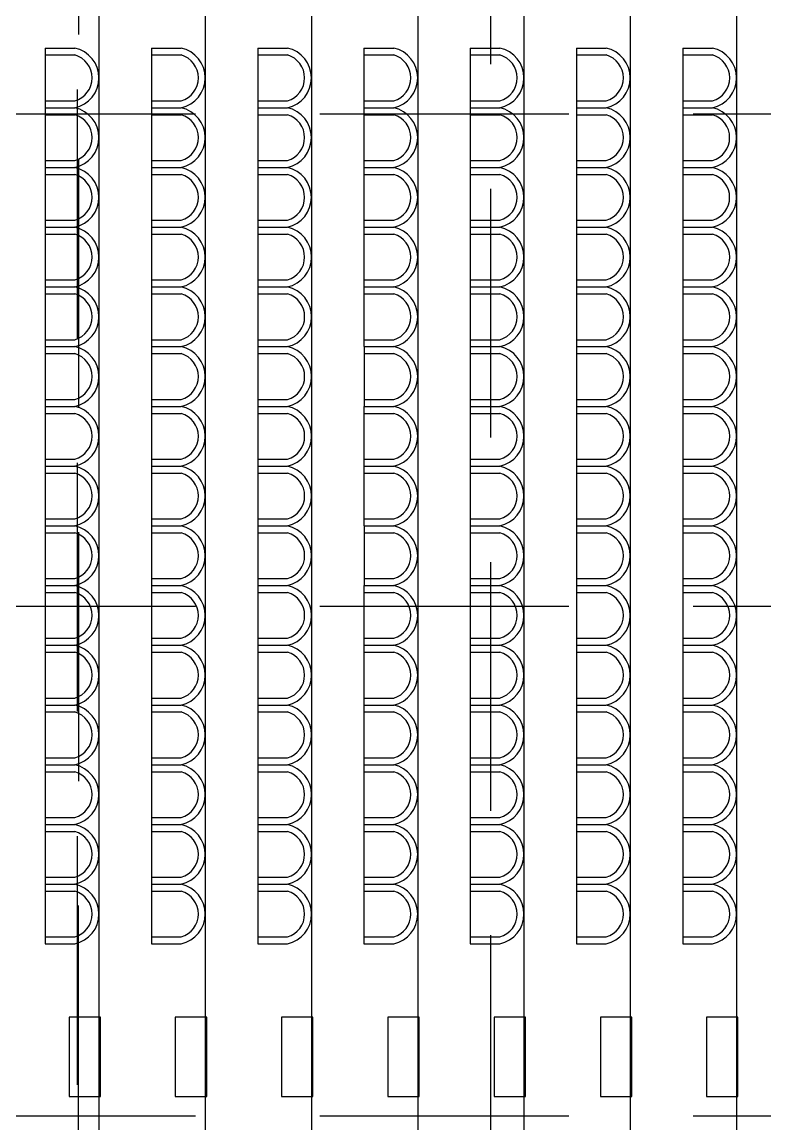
# Model space of a CAD drawing. Header units: millimetres. Extents: x -17017 to 2697, y 1903 to 18260.
# Drawn here: x -16988.903 to -16987.41, y 18223.38 to 18225.594 of the extents above; entities that cross this region are included whole.
import ezdxf

# ---------------------------------------------------------------- set-up
doc = ezdxf.new("R2010")
doc.units = ezdxf.units.MM
doc.linetypes.add('DASHED', pattern=[0.75, 0.5, -0.25])
doc.layers.add('1', color=7, linetype='Continuous')
doc.layers.add('door', color=152, linetype='Continuous')

msp = doc.modelspace()

# ---------------------------------------------------------------- linework, layer by layer
at = {"layer": '1', "linetype": 'DASHED'}
msp.add_line((-16988.7923, 18227.7083), (-16988.7923, 18217.1558), dxfattribs=at)
at = {"layer": '1'}
for p, q in [((-16988.7484, 18227.2088), (-16988.7484, 18218.5818)), ((-16988.5349, 18227.2088), (-16988.5349, 18218.5818)), ((-16988.3213, 18227.2088), (-16988.3213, 18218.5818)), ((-16988.1078, 18227.2088), (-16988.1078, 18218.5818)), ((-16987.8943, 18227.2088), (-16987.8943, 18218.5818)), ((-16987.6808, 18227.2088), (-16987.6808, 18218.5818)), ((-16987.4672, 18227.2088), (-16987.4672, 18218.5818)), ((-16988.8564, 18225.5415), (-16988.8564, 18225.1815)), ((-16988.8564, 18225.5415), (-16988.7967, 18225.5415)), ((-16988.8564, 18225.5415), (-16988.7967, 18225.5415)), ((-16988.6429, 18225.5415), (-16988.5832, 18225.5415)), ((-16988.6428, 18225.5415), (-16988.6428, 18225.1815)), ((-16988.6428, 18225.5415), (-16988.5832, 18225.5415)), ((-16988.4293, 18225.5415), (-16988.4293, 18225.1815)), ((-16988.4293, 18225.5415), (-16988.3697, 18225.5415)), ((-16988.4293, 18225.5415), (-16988.3697, 18225.5415)), ((-16988.2158, 18225.5415), (-16988.2158, 18225.1815)), ((-16988.2158, 18225.5415), (-16988.1561, 18225.5415)), ((-16988.2158, 18225.5415), (-16988.1561, 18225.5415)), ((-16988.0023, 18225.5415), (-16987.9426, 18225.5415)), ((-16988.0022, 18225.5415), (-16987.9426, 18225.5415)), ((-16988.0022, 18225.5415), (-16988.0022, 18225.4215)), ((-16987.7887, 18225.5415), (-16987.7291, 18225.5415)), ((-16987.7887, 18225.5415), (-16987.7291, 18225.5415)), ((-16987.7887, 18225.5415), (-16987.7887, 18225.4215)), ((-16987.5752, 18225.5415), (-16987.5155, 18225.5415)), ((-16987.5752, 18225.5415), (-16987.5156, 18225.5415)), ((-16987.5752, 18225.5415), (-16987.5752, 18225.4215)), ((-16988.8564, 18225.5275), (-16988.7967, 18225.5275)), ((-16988.6428, 18225.5275), (-16988.5832, 18225.5275)), ((-16988.4293, 18225.5275), (-16988.3697, 18225.5275)), ((-16988.2158, 18225.5275), (-16988.1561, 18225.5275)), ((-16988.0022, 18225.5275), (-16987.9426, 18225.5275)), ((-16987.7887, 18225.5275), (-16987.7291, 18225.5275)), ((-16987.5752, 18225.5275), (-16987.5156, 18225.5275)), ((-16988.8564, 18225.4355), (-16988.7967, 18225.4355)), ((-16988.6428, 18225.4355), (-16988.5832, 18225.4355)), ((-16988.4293, 18225.4355), (-16988.3697, 18225.4355)), ((-16988.2158, 18225.4355), (-16988.1561, 18225.4355)), ((-16988.0022, 18225.4355), (-16987.9426, 18225.4355)), ((-16987.7887, 18225.4355), (-16987.7291, 18225.4355)), ((-16987.5752, 18225.4355), (-16987.5156, 18225.4355)), ((-16988.8564, 18225.4215), (-16988.7967, 18225.4215)), ((-16988.8564, 18225.4215), (-16988.7967, 18225.4215)), ((-16988.8564, 18225.4075), (-16988.7967, 18225.4075)), ((-16988.6429, 18225.4215), (-16988.5832, 18225.4215)), ((-16988.6428, 18225.4215), (-16988.5832, 18225.4215)), ((-16988.6428, 18225.4075), (-16988.5832, 18225.4075)), ((-16988.4293, 18225.4215), (-16988.3697, 18225.4215)), ((-16988.4293, 18225.4215), (-16988.3697, 18225.4215)), ((-16988.4293, 18225.4075), (-16988.3697, 18225.4075)), ((-16988.2158, 18225.4215), (-16988.1561, 18225.4215)), ((-16988.2158, 18225.4215), (-16988.1561, 18225.4215)), ((-16988.2158, 18225.4075), (-16988.1561, 18225.4075)), ((-16988.0023, 18225.4215), (-16987.9426, 18225.4215)), ((-16988.0023, 18225.4215), (-16987.9426, 18225.4215)), ((-16988.0023, 18225.4215), (-16988.0023, 18225.1815)), ((-16988.0023, 18225.4075), (-16987.9426, 18225.4075)), ((-16987.7887, 18225.4215), (-16987.7291, 18225.4215)), ((-16987.7887, 18225.4215), (-16987.7291, 18225.4215)), ((-16987.7887, 18225.4215), (-16987.7887, 18225.1815)), ((-16987.7887, 18225.4075), (-16987.7291, 18225.4075)), ((-16987.5752, 18225.4215), (-16987.5156, 18225.4215)), ((-16987.5752, 18225.4215), (-16987.5156, 18225.4215)), ((-16987.5752, 18225.4215), (-16987.5752, 18225.1815)), ((-16987.5752, 18225.4075), (-16987.5156, 18225.4075)), ((-16988.8564, 18225.3155), (-16988.7967, 18225.3155)), ((-16988.6428, 18225.3155), (-16988.5832, 18225.3155)), ((-16988.4293, 18225.3155), (-16988.3697, 18225.3155)), ((-16988.2158, 18225.3155), (-16988.1561, 18225.3155)), ((-16988.0023, 18225.3155), (-16987.9426, 18225.3155)), ((-16987.7887, 18225.3155), (-16987.7291, 18225.3155)), ((-16987.5752, 18225.3155), (-16987.5156, 18225.3155)), ((-16988.8564, 18225.3015), (-16988.7967, 18225.3015)), ((-16988.8564, 18225.3015), (-16988.7967, 18225.3015)), ((-16988.6429, 18225.3015), (-16988.5832, 18225.3015)), ((-16988.6429, 18225.3015), (-16988.5832, 18225.3015)), ((-16988.4293, 18225.3015), (-16988.3697, 18225.3015)), ((-16988.4293, 18225.3015), (-16988.3697, 18225.3015)), ((-16988.2158, 18225.3015), (-16988.1561, 18225.3015)), ((-16988.2158, 18225.3015), (-16988.1561, 18225.3015)), ((-16988.0023, 18225.3015), (-16987.9426, 18225.3015)), ((-16988.0023, 18225.3015), (-16987.9426, 18225.3015)), ((-16987.7887, 18225.3015), (-16987.7291, 18225.3015)), ((-16987.7887, 18225.3015), (-16987.7291, 18225.3015)), ((-16987.5752, 18225.3015), (-16987.5156, 18225.3015)), ((-16987.5752, 18225.3015), (-16987.5156, 18225.3015)), ((-16988.8564, 18225.2875), (-16988.7967, 18225.2875)), ((-16988.6428, 18225.2875), (-16988.5832, 18225.2875)), ((-16988.4293, 18225.2875), (-16988.3697, 18225.2875)), ((-16988.2158, 18225.2875), (-16988.1561, 18225.2875)), ((-16988.0023, 18225.2875), (-16987.9426, 18225.2875)), ((-16987.7887, 18225.2875), (-16987.7291, 18225.2875)), ((-16987.5752, 18225.2875), (-16987.5156, 18225.2875)), ((-16988.8564, 18225.1955), (-16988.7967, 18225.1955)), ((-16988.8564, 18225.1815), (-16988.7967, 18225.1815)), ((-16988.8564, 18225.1815), (-16988.7967, 18225.1815)), ((-16988.8564, 18225.1815), (-16988.8564, 18225.0615)), ((-16988.6429, 18225.1815), (-16988.5832, 18225.1815)), ((-16988.6428, 18225.1955), (-16988.5832, 18225.1955)), ((-16988.6428, 18225.1815), (-16988.5832, 18225.1815)), ((-16988.6428, 18225.1815), (-16988.6428, 18225.0615)), ((-16988.4293, 18225.1955), (-16988.3697, 18225.1955)), ((-16988.4293, 18225.1815), (-16988.3697, 18225.1815)), ((-16988.4293, 18225.1815), (-16988.3697, 18225.1815)), ((-16988.4293, 18225.1815), (-16988.4293, 18225.0615)), ((-16988.2158, 18225.1955), (-16988.1561, 18225.1955)), ((-16988.2158, 18225.1815), (-16988.1561, 18225.1815)), ((-16988.2158, 18225.1815), (-16988.1561, 18225.1815)), ((-16988.2158, 18225.1815), (-16988.2158, 18225.0615)), ((-16988.0023, 18225.1955), (-16987.9426, 18225.1955)), ((-16988.0023, 18225.1815), (-16987.9426, 18225.1815)), ((-16988.0023, 18225.1815), (-16987.9426, 18225.1815)), ((-16988.0022, 18225.1815), (-16988.0022, 18225.0615)), ((-16987.7887, 18225.1955), (-16987.7291, 18225.1955)), ((-16987.7887, 18225.1815), (-16987.7291, 18225.1815)), ((-16987.7887, 18225.1815), (-16987.7291, 18225.1815)), ((-16987.7887, 18225.1815), (-16987.7887, 18225.0615)), ((-16987.5752, 18225.1955), (-16987.5156, 18225.1955)), ((-16987.5752, 18225.1815), (-16987.5156, 18225.1815)), ((-16987.5752, 18225.1815), (-16987.5156, 18225.1815)), ((-16987.5752, 18225.1815), (-16987.5752, 18225.0615)), ((-16988.8564, 18225.1675), (-16988.7967, 18225.1675)), ((-16988.6428, 18225.1675), (-16988.5832, 18225.1675)), ((-16988.4293, 18225.1675), (-16988.3697, 18225.1675)), ((-16988.2158, 18225.1675), (-16988.1561, 18225.1675)), ((-16988.0022, 18225.1675), (-16987.9426, 18225.1675)), ((-16987.7887, 18225.1675), (-16987.7291, 18225.1675)), ((-16987.5752, 18225.1675), (-16987.5156, 18225.1675)), ((-16988.8564, 18225.0755), (-16988.7967, 18225.0755)), ((-16988.6428, 18225.0755), (-16988.5832, 18225.0755)), ((-16988.4293, 18225.0755), (-16988.3697, 18225.0755)), ((-16988.2158, 18225.0755), (-16988.1561, 18225.0755)), ((-16988.0022, 18225.0755), (-16987.9426, 18225.0755)), ((-16987.7887, 18225.0755), (-16987.7291, 18225.0755)), ((-16987.5752, 18225.0755), (-16987.5156, 18225.0755)), ((-16988.8564, 18225.0615), (-16988.7967, 18225.0615)), ((-16988.8564, 18225.0615), (-16988.7967, 18225.0615)), ((-16988.8563, 18225.0615), (-16988.8563, 18224.9415)), ((-16988.8563, 18225.0475), (-16988.7967, 18225.0475)), ((-16988.6428, 18225.0615), (-16988.5832, 18225.0615)), ((-16988.6428, 18225.0615), (-16988.5832, 18225.0615)), ((-16988.6428, 18225.0615), (-16988.6428, 18224.9415)), ((-16988.6428, 18225.0475), (-16988.5832, 18225.0475)), ((-16988.4293, 18225.0615), (-16988.3697, 18225.0615)), ((-16988.4293, 18225.0615), (-16988.3697, 18225.0615)), ((-16988.4293, 18225.0615), (-16988.4293, 18224.9415)), ((-16988.4293, 18225.0475), (-16988.3697, 18225.0475)), ((-16988.2158, 18225.0615), (-16988.1561, 18225.0615)), ((-16988.2158, 18225.0615), (-16988.1561, 18225.0615)), ((-16988.2158, 18225.0615), (-16988.2158, 18224.9415)), ((-16988.2158, 18225.0475), (-16988.1561, 18225.0475)), ((-16988.0023, 18225.0615), (-16987.9426, 18225.0615)), ((-16988.0022, 18225.0615), (-16987.9426, 18225.0615)), ((-16988.0022, 18225.0615), (-16988.0022, 18224.9415)), ((-16988.0022, 18225.0475), (-16987.9426, 18225.0475)), ((-16987.7887, 18225.0615), (-16987.7291, 18225.0615)), ((-16987.7887, 18225.0615), (-16987.7291, 18225.0615)), ((-16987.7887, 18225.0615), (-16987.7887, 18224.9415)), ((-16987.7887, 18225.0475), (-16987.7291, 18225.0475)), ((-16987.5752, 18225.0615), (-16987.5156, 18225.0615)), ((-16987.5752, 18225.0615), (-16987.5155, 18225.0615)), ((-16987.5752, 18225.0615), (-16987.5752, 18224.9415)), ((-16987.5752, 18225.0475), (-16987.5155, 18225.0475)), ((-16988.8564, 18224.9415), (-16988.7967, 18224.9415)), ((-16988.8563, 18224.9555), (-16988.7967, 18224.9555)), ((-16988.8563, 18224.9415), (-16988.7967, 18224.9415)), ((-16988.8563, 18224.9415), (-16988.8563, 18224.8215)), ((-16988.6428, 18224.9555), (-16988.5832, 18224.9555)), ((-16988.6428, 18224.9415), (-16988.5832, 18224.9415)), ((-16988.6428, 18224.9415), (-16988.5832, 18224.9415)), ((-16988.6428, 18224.9415), (-16988.6428, 18224.8215)), ((-16988.4293, 18224.9555), (-16988.3697, 18224.9555)), ((-16988.4293, 18224.9415), (-16988.3697, 18224.9415)), ((-16988.4293, 18224.9415), (-16988.3696, 18224.9415)), ((-16988.4293, 18224.9415), (-16988.4293, 18224.8215)), ((-16988.2158, 18224.9555), (-16988.1561, 18224.9555)), ((-16988.2158, 18224.9415), (-16988.1561, 18224.9415)), ((-16988.2158, 18224.9415), (-16988.1561, 18224.9415)), ((-16988.2157, 18224.9415), (-16988.2157, 18224.8215)), ((-16988.0022, 18224.9555), (-16987.9426, 18224.9555)), ((-16988.0022, 18224.9415), (-16987.9426, 18224.9415)), ((-16988.0022, 18224.9415), (-16987.9426, 18224.9415)), ((-16988.0022, 18224.9415), (-16988.0022, 18224.8215)), ((-16987.7887, 18224.9555), (-16987.7291, 18224.9555)), ((-16987.7887, 18224.9415), (-16987.7291, 18224.9415)), ((-16987.7887, 18224.9415), (-16987.7291, 18224.9415)), ((-16987.7887, 18224.9415), (-16987.7887, 18224.8215)), ((-16987.5752, 18224.9555), (-16987.5155, 18224.9555)), ((-16987.5752, 18224.9415), (-16987.5155, 18224.9415)), ((-16987.5752, 18224.9415), (-16987.5155, 18224.9415)), ((-16987.5752, 18224.9415), (-16987.5752, 18224.8215)), ((-16988.8563, 18224.9275), (-16988.7967, 18224.9275)), ((-16988.6428, 18224.9275), (-16988.5832, 18224.9275)), ((-16988.4293, 18224.9275), (-16988.3696, 18224.9275)), ((-16988.2157, 18224.9275), (-16988.1561, 18224.9275)), ((-16988.0022, 18224.9275), (-16987.9426, 18224.9275)), ((-16987.7887, 18224.9275), (-16987.7291, 18224.9275)), ((-16987.5752, 18224.9275), (-16987.5155, 18224.9275)), ((-16988.8563, 18224.8355), (-16988.7967, 18224.8355)), ((-16988.6428, 18224.8355), (-16988.5832, 18224.8355)), ((-16988.4293, 18224.8355), (-16988.3696, 18224.8355)), ((-16988.2157, 18224.8355), (-16988.1561, 18224.8355)), ((-16988.0022, 18224.8355), (-16987.9426, 18224.8355)), ((-16987.7887, 18224.8355), (-16987.7291, 18224.8355)), ((-16987.5752, 18224.8355), (-16987.5155, 18224.8355)), ((-16988.8564, 18224.8215), (-16988.7967, 18224.8215)), ((-16988.8563, 18224.8215), (-16988.7967, 18224.8215)), ((-16988.8563, 18224.8215), (-16988.8563, 18224.5815)), ((-16988.8563, 18224.8075), (-16988.7967, 18224.8075)), ((-16988.6428, 18224.8215), (-16988.5832, 18224.8215)), ((-16988.6428, 18224.8215), (-16988.5832, 18224.8215)), ((-16988.6428, 18224.8215), (-16988.6428, 18224.5815)), ((-16988.6428, 18224.8075), (-16988.5832, 18224.8075)), ((-16988.4293, 18224.8215), (-16988.3696, 18224.8215)), ((-16988.4293, 18224.8215), (-16988.3697, 18224.8215)), ((-16988.4293, 18224.8215), (-16988.4293, 18224.5815)), ((-16988.4293, 18224.8075), (-16988.3697, 18224.8075)), ((-16988.2158, 18224.8215), (-16988.1561, 18224.8215)), ((-16988.2158, 18224.8215), (-16988.1561, 18224.8215)), ((-16988.2158, 18224.8215), (-16988.2158, 18224.5815)), ((-16988.2158, 18224.8075), (-16988.1561, 18224.8075)), ((-16988.0022, 18224.8215), (-16987.9426, 18224.8215)), ((-16988.0022, 18224.8215), (-16987.9426, 18224.8215)), ((-16988.0022, 18224.8215), (-16988.0022, 18224.5815)), ((-16988.0022, 18224.8075), (-16987.9426, 18224.8075)), ((-16987.7887, 18224.8215), (-16987.7291, 18224.8215)), ((-16987.7887, 18224.8215), (-16987.7291, 18224.8215)), ((-16987.7887, 18224.8215), (-16987.7887, 18224.5815)), ((-16987.7887, 18224.8075), (-16987.7291, 18224.8075)), ((-16987.5752, 18224.8215), (-16987.5155, 18224.8215)), ((-16987.5752, 18224.8215), (-16987.5155, 18224.8215)), ((-16987.5752, 18224.8215), (-16987.5752, 18224.5815)), ((-16987.5752, 18224.8075), (-16987.5155, 18224.8075)), ((-16988.8563, 18224.7155), (-16988.7967, 18224.7155)), ((-16988.6428, 18224.7155), (-16988.5832, 18224.7155)), ((-16988.4293, 18224.7155), (-16988.3697, 18224.7155)), ((-16988.2158, 18224.7155), (-16988.1561, 18224.7155)), ((-16988.0022, 18224.7155), (-16987.9426, 18224.7155)), ((-16987.7887, 18224.7155), (-16987.7291, 18224.7155)), ((-16987.5752, 18224.7155), (-16987.5155, 18224.7155)), ((-16988.8564, 18224.7015), (-16988.7967, 18224.7015)), ((-16988.8564, 18224.7015), (-16988.7967, 18224.7015)), ((-16988.6428, 18224.7015), (-16988.5832, 18224.7015)), ((-16988.6428, 18224.7015), (-16988.5832, 18224.7015)), ((-16988.4293, 18224.7015), (-16988.3697, 18224.7015)), ((-16988.4293, 18224.7015), (-16988.3697, 18224.7015)), ((-16988.2158, 18224.7015), (-16988.1561, 18224.7015)), ((-16988.2158, 18224.7015), (-16988.1561, 18224.7015)), ((-16988.0022, 18224.7015), (-16987.9426, 18224.7015)), ((-16988.0022, 18224.7015), (-16987.9426, 18224.7015)), ((-16987.7887, 18224.7015), (-16987.7291, 18224.7015)), ((-16987.7887, 18224.7015), (-16987.7291, 18224.7015)), ((-16987.5752, 18224.7015), (-16987.5155, 18224.7015)), ((-16987.5752, 18224.7015), (-16987.5155, 18224.7015)), ((-16988.8563, 18224.6875), (-16988.7967, 18224.6875)), ((-16988.6428, 18224.6875), (-16988.5832, 18224.6875)), ((-16988.4293, 18224.6875), (-16988.3697, 18224.6875)), ((-16988.2158, 18224.6875), (-16988.1561, 18224.6875)), ((-16988.0022, 18224.6875), (-16987.9426, 18224.6875)), ((-16987.7887, 18224.6875), (-16987.7291, 18224.6875)), ((-16987.5752, 18224.6875), (-16987.5155, 18224.6875)), ((-16988.8564, 18224.5815), (-16988.7967, 18224.5815)), ((-16988.8563, 18224.5955), (-16988.7967, 18224.5955)), ((-16988.8563, 18224.5815), (-16988.7967, 18224.5815)), ((-16988.8563, 18224.5815), (-16988.8563, 18224.4615)), ((-16988.6428, 18224.5955), (-16988.5832, 18224.5955)), ((-16988.6428, 18224.5815), (-16988.5832, 18224.5815)), ((-16988.6428, 18224.5815), (-16988.5832, 18224.5815)), ((-16988.6428, 18224.5815), (-16988.6428, 18224.4615)), ((-16988.4293, 18224.5955), (-16988.3697, 18224.5955)), ((-16988.4293, 18224.5815), (-16988.3697, 18224.5815)), ((-16988.4293, 18224.5815), (-16988.3696, 18224.5815)), ((-16988.4293, 18224.5815), (-16988.4293, 18224.4615)), ((-16988.2158, 18224.5955), (-16988.1561, 18224.5955)), ((-16988.2158, 18224.5815), (-16988.1561, 18224.5815)), ((-16988.2158, 18224.5815), (-16988.1561, 18224.5815)), ((-16988.2157, 18224.5815), (-16988.2157, 18224.4615)), ((-16988.0022, 18224.5955), (-16987.9426, 18224.5955)), ((-16988.0022, 18224.5815), (-16987.9426, 18224.5815)), ((-16988.0022, 18224.5815), (-16987.9426, 18224.5815)), ((-16988.0022, 18224.5815), (-16988.0022, 18224.4615)), ((-16987.7887, 18224.5955), (-16987.7291, 18224.5955)), ((-16987.7887, 18224.5815), (-16987.7291, 18224.5815)), ((-16987.7887, 18224.5815), (-16987.7291, 18224.5815)), ((-16987.7887, 18224.5815), (-16987.7887, 18224.4615)), ((-16987.5752, 18224.5955), (-16987.5155, 18224.5955)), ((-16987.5752, 18224.5815), (-16987.5155, 18224.5815)), ((-16987.5752, 18224.5815), (-16987.5155, 18224.5815)), ((-16987.5752, 18224.5815), (-16987.5752, 18224.4615)), ((-16988.8563, 18224.5675), (-16988.7967, 18224.5675)), ((-16988.6428, 18224.5675), (-16988.5832, 18224.5675)), ((-16988.4293, 18224.5675), (-16988.3696, 18224.5675)), ((-16988.2157, 18224.5675), (-16988.1561, 18224.5675)), ((-16988.0022, 18224.5675), (-16987.9426, 18224.5675)), ((-16987.7887, 18224.5675), (-16987.7291, 18224.5675)), ((-16987.5752, 18224.5675), (-16987.5155, 18224.5675)), ((-16988.8563, 18224.4755), (-16988.7967, 18224.4755)), ((-16988.6428, 18224.4755), (-16988.5832, 18224.4755)), ((-16988.4293, 18224.4755), (-16988.3696, 18224.4755)), ((-16988.2157, 18224.4755), (-16988.1561, 18224.4755)), ((-16988.0022, 18224.4755), (-16987.9426, 18224.4755)), ((-16987.7887, 18224.4755), (-16987.7291, 18224.4755)), ((-16987.5752, 18224.4755), (-16987.5155, 18224.4755)), ((-16988.8564, 18224.4615), (-16988.7967, 18224.4615)), ((-16988.8563, 18224.4615), (-16988.7967, 18224.4615)), ((-16988.8563, 18224.4615), (-16988.8563, 18224.3415)), ((-16988.6428, 18224.4615), (-16988.5832, 18224.4615)), ((-16988.6428, 18224.4615), (-16988.5832, 18224.4615)), ((-16988.6428, 18224.4615), (-16988.6428, 18224.3415)), ((-16988.4293, 18224.4615), (-16988.3696, 18224.4615)), ((-16988.4293, 18224.4615), (-16988.3697, 18224.4615)), ((-16988.4293, 18224.4615), (-16988.4293, 18224.3415)), ((-16988.2158, 18224.4615), (-16988.1561, 18224.4615)), ((-16988.2158, 18224.4615), (-16988.1561, 18224.4615)), ((-16988.2158, 18224.4615), (-16988.2158, 18224.3415)), ((-16988.0022, 18224.4615), (-16987.9426, 18224.4615)), ((-16988.0022, 18224.4615), (-16987.9426, 18224.4615)), ((-16988.0022, 18224.4615), (-16988.0022, 18224.3415)), ((-16987.7887, 18224.4615), (-16987.7291, 18224.4615)), ((-16987.7887, 18224.4615), (-16987.7291, 18224.4615)), ((-16987.7887, 18224.4615), (-16987.7887, 18224.3415)), ((-16987.5752, 18224.4615), (-16987.5155, 18224.4615)), ((-16987.5752, 18224.4615), (-16987.5155, 18224.4615)), ((-16987.5752, 18224.4615), (-16987.5752, 18224.3415)), ((-16988.8563, 18224.4475), (-16988.7967, 18224.4475)), ((-16988.6428, 18224.4475), (-16988.5832, 18224.4475)), ((-16988.4293, 18224.4475), (-16988.3697, 18224.4475)), ((-16988.2158, 18224.4475), (-16988.1561, 18224.4475)), ((-16988.0022, 18224.4475), (-16987.9426, 18224.4475)), ((-16987.7887, 18224.4475), (-16987.7291, 18224.4475)), ((-16987.5752, 18224.4475), (-16987.5155, 18224.4475)), ((-16988.8564, 18224.3415), (-16988.7967, 18224.3415)), ((-16988.8564, 18224.3415), (-16988.7967, 18224.3415)), ((-16988.8564, 18224.3415), (-16988.8564, 18223.7415)), ((-16988.8563, 18224.3555), (-16988.7967, 18224.3555)), ((-16988.6428, 18224.3555), (-16988.5832, 18224.3555)), ((-16988.6428, 18224.3415), (-16988.5832, 18224.3415)), ((-16988.6428, 18224.3415), (-16988.5832, 18224.3415)), ((-16988.6428, 18224.3415), (-16988.6428, 18223.7415)), ((-16988.4293, 18224.3555), (-16988.3697, 18224.3555)), ((-16988.4293, 18224.3415), (-16988.3697, 18224.3415)), ((-16988.4293, 18224.3415), (-16988.3697, 18224.3415)), ((-16988.4293, 18224.3415), (-16988.4293, 18223.7415)), ((-16988.2158, 18224.3555), (-16988.1561, 18224.3555)), ((-16988.2158, 18224.3415), (-16988.1561, 18224.3415)), ((-16988.2158, 18224.3415), (-16988.1561, 18224.3415)), ((-16988.2158, 18224.3415), (-16988.2158, 18223.7415)), ((-16988.0023, 18224.3415), (-16987.9426, 18224.3415)), ((-16988.0022, 18224.3555), (-16987.9426, 18224.3555)), ((-16988.0022, 18224.3415), (-16987.9426, 18224.3415)), ((-16988.0022, 18224.3415), (-16988.0022, 18223.7415)), ((-16987.7887, 18224.3555), (-16987.7291, 18224.3555)), ((-16987.7887, 18224.3415), (-16987.7291, 18224.3415)), ((-16987.7887, 18224.3415), (-16987.7291, 18224.3415)), ((-16987.7887, 18224.3415), (-16987.7887, 18223.7415)), ((-16987.5752, 18224.3555), (-16987.5155, 18224.3555)), ((-16987.5752, 18224.3415), (-16987.5155, 18224.3415)), ((-16987.5752, 18224.3415), (-16987.5156, 18224.3415)), ((-16987.5752, 18224.3415), (-16987.5752, 18223.7415)), ((-16988.8564, 18224.3275), (-16988.7967, 18224.3275)), ((-16988.6428, 18224.3275), (-16988.5832, 18224.3275)), ((-16988.4293, 18224.3275), (-16988.3697, 18224.3275)), ((-16988.2158, 18224.3275), (-16988.1561, 18224.3275)), ((-16988.0022, 18224.3275), (-16987.9426, 18224.3275)), ((-16987.7887, 18224.3275), (-16987.7291, 18224.3275)), ((-16987.5752, 18224.3275), (-16987.5156, 18224.3275)), ((-16988.8564, 18224.2355), (-16988.7967, 18224.2355)), ((-16988.6428, 18224.2355), (-16988.5832, 18224.2355)), ((-16988.4293, 18224.2355), (-16988.3697, 18224.2355)), ((-16988.2158, 18224.2355), (-16988.1561, 18224.2355)), ((-16988.0022, 18224.2355), (-16987.9426, 18224.2355)), ((-16987.7887, 18224.2355), (-16987.7291, 18224.2355)), ((-16987.5752, 18224.2355), (-16987.5156, 18224.2355)), ((-16988.8564, 18224.2215), (-16988.7967, 18224.2215)), ((-16988.8564, 18224.2215), (-16988.7967, 18224.2215)), ((-16988.8564, 18224.2075), (-16988.7967, 18224.2075)), ((-16988.6428, 18224.2215), (-16988.5832, 18224.2215)), ((-16988.6428, 18224.2215), (-16988.5832, 18224.2215)), ((-16988.6428, 18224.2075), (-16988.5832, 18224.2075)), ((-16988.4293, 18224.2215), (-16988.3697, 18224.2215)), ((-16988.4293, 18224.2215), (-16988.3697, 18224.2215)), ((-16988.4293, 18224.2075), (-16988.3697, 18224.2075)), ((-16988.2158, 18224.2215), (-16988.1561, 18224.2215)), ((-16988.2158, 18224.2215), (-16988.1561, 18224.2215)), ((-16988.2158, 18224.2075), (-16988.1561, 18224.2075)), ((-16988.0023, 18224.2215), (-16987.9426, 18224.2215)), ((-16988.0023, 18224.2215), (-16987.9426, 18224.2215)), ((-16988.0022, 18224.2075), (-16987.9426, 18224.2075)), ((-16987.7887, 18224.2215), (-16987.7291, 18224.2215)), ((-16987.7887, 18224.2215), (-16987.7291, 18224.2215)), ((-16987.7887, 18224.2075), (-16987.7291, 18224.2075)), ((-16987.5752, 18224.2215), (-16987.5156, 18224.2215)), ((-16987.5752, 18224.2215), (-16987.5156, 18224.2215)), ((-16987.5752, 18224.2075), (-16987.5156, 18224.2075)), ((-16988.8564, 18224.1155), (-16988.7967, 18224.1155)), ((-16988.8564, 18224.1015), (-16988.7967, 18224.1015)), ((-16988.8564, 18224.1015), (-16988.7967, 18224.1015)), ((-16988.6428, 18224.1155), (-16988.5832, 18224.1155)), ((-16988.6428, 18224.1015), (-16988.5832, 18224.1015)), ((-16988.6428, 18224.1015), (-16988.5832, 18224.1015)), ((-16988.4293, 18224.1155), (-16988.3697, 18224.1155)), ((-16988.4293, 18224.1015), (-16988.3697, 18224.1015)), ((-16988.4293, 18224.1015), (-16988.3697, 18224.1015)), ((-16988.2158, 18224.1155), (-16988.1561, 18224.1155)), ((-16988.2158, 18224.1015), (-16988.1561, 18224.1015)), ((-16988.2158, 18224.1015), (-16988.1561, 18224.1015)), ((-16988.0023, 18224.1015), (-16987.9426, 18224.1015)), ((-16988.0023, 18224.1015), (-16987.9426, 18224.1015)), ((-16988.0022, 18224.1155), (-16987.9426, 18224.1155)), ((-16987.7887, 18224.1155), (-16987.7291, 18224.1155)), ((-16987.7887, 18224.1015), (-16987.7291, 18224.1015)), ((-16987.7887, 18224.1015), (-16987.7291, 18224.1015)), ((-16987.5752, 18224.1155), (-16987.5156, 18224.1155)), ((-16987.5752, 18224.1015), (-16987.5156, 18224.1015)), ((-16987.5752, 18224.1015), (-16987.5156, 18224.1015)), ((-16988.8564, 18224.0875), (-16988.7967, 18224.0875)), ((-16988.6428, 18224.0875), (-16988.5832, 18224.0875)), ((-16988.4293, 18224.0875), (-16988.3697, 18224.0875)), ((-16988.2158, 18224.0875), (-16988.1561, 18224.0875)), ((-16988.0022, 18224.0875), (-16987.9426, 18224.0875)), ((-16987.7887, 18224.0875), (-16987.7291, 18224.0875)), ((-16987.5752, 18224.0875), (-16987.5156, 18224.0875)), ((-16988.8564, 18223.9955), (-16988.7967, 18223.9955)), ((-16988.6428, 18223.9955), (-16988.5832, 18223.9955)), ((-16988.4293, 18223.9955), (-16988.3697, 18223.9955)), ((-16988.2158, 18223.9955), (-16988.1561, 18223.9955)), ((-16988.0022, 18223.9955), (-16987.9426, 18223.9955)), ((-16987.7887, 18223.9955), (-16987.7291, 18223.9955)), ((-16987.5752, 18223.9955), (-16987.5156, 18223.9955)), ((-16988.8564, 18223.9815), (-16988.7967, 18223.9815)), ((-16988.8564, 18223.9815), (-16988.7967, 18223.9815)), ((-16988.8564, 18223.9675), (-16988.7967, 18223.9675)), ((-16988.6428, 18223.9815), (-16988.5832, 18223.9815)), ((-16988.6428, 18223.9815), (-16988.5832, 18223.9815)), ((-16988.6428, 18223.9675), (-16988.5832, 18223.9675)), ((-16988.4293, 18223.9815), (-16988.3697, 18223.9815)), ((-16988.4293, 18223.9815), (-16988.3697, 18223.9815)), ((-16988.4293, 18223.9675), (-16988.3697, 18223.9675)), ((-16988.2158, 18223.9815), (-16988.1561, 18223.9815)), ((-16988.2158, 18223.9815), (-16988.1561, 18223.9815)), ((-16988.2158, 18223.9675), (-16988.1561, 18223.9675)), ((-16988.0023, 18223.9815), (-16987.9426, 18223.9815)), ((-16988.0023, 18223.9815), (-16987.9426, 18223.9815)), ((-16988.0022, 18223.9675), (-16987.9426, 18223.9675)), ((-16987.7887, 18223.9815), (-16987.7291, 18223.9815)), ((-16987.7887, 18223.9815), (-16987.7291, 18223.9815)), ((-16987.7887, 18223.9675), (-16987.7291, 18223.9675)), ((-16987.5752, 18223.9815), (-16987.5156, 18223.9815)), ((-16987.5752, 18223.9815), (-16987.5156, 18223.9815)), ((-16987.5752, 18223.9675), (-16987.5156, 18223.9675)), ((-16988.8564, 18223.8755), (-16988.7967, 18223.8755)), ((-16988.6428, 18223.8755), (-16988.5832, 18223.8755)), ((-16988.4293, 18223.8755), (-16988.3697, 18223.8755)), ((-16988.2158, 18223.8755), (-16988.1561, 18223.8755)), ((-16988.0022, 18223.8755), (-16987.9426, 18223.8755)), ((-16987.7887, 18223.8755), (-16987.7291, 18223.8755)), ((-16987.5752, 18223.8755), (-16987.5156, 18223.8755)), ((-16988.8564, 18223.8615), (-16988.7967, 18223.8615)), ((-16988.8564, 18223.8615), (-16988.7967, 18223.8615)), ((-16988.6428, 18223.8615), (-16988.5832, 18223.8615)), ((-16988.6428, 18223.8615), (-16988.5832, 18223.8615)), ((-16988.4293, 18223.8615), (-16988.3697, 18223.8615)), ((-16988.4293, 18223.8615), (-16988.3697, 18223.8615)), ((-16988.2158, 18223.8615), (-16988.1561, 18223.8615)), ((-16988.2158, 18223.8615), (-16988.1561, 18223.8615)), ((-16988.0023, 18223.8615), (-16987.9426, 18223.8615)), ((-16988.0023, 18223.8615), (-16987.9426, 18223.8615)), ((-16987.7887, 18223.8615), (-16987.7291, 18223.8615)), ((-16987.7887, 18223.8615), (-16987.7291, 18223.8615)), ((-16987.5752, 18223.8615), (-16987.5156, 18223.8615)), ((-16987.5752, 18223.8615), (-16987.5156, 18223.8615)), ((-16988.8564, 18223.8475), (-16988.7967, 18223.8475)), ((-16988.6428, 18223.8475), (-16988.5832, 18223.8475)), ((-16988.4293, 18223.8475), (-16988.3697, 18223.8475)), ((-16988.2158, 18223.8475), (-16988.1561, 18223.8475)), ((-16988.0022, 18223.8475), (-16987.9426, 18223.8475)), ((-16987.7887, 18223.8475), (-16987.7291, 18223.8475)), ((-16987.5752, 18223.8475), (-16987.5156, 18223.8475)), ((-16988.8564, 18223.7555), (-16988.7967, 18223.7555)), ((-16988.8564, 18223.7415), (-16988.7967, 18223.7415)), ((-16988.6428, 18223.7555), (-16988.5832, 18223.7555)), ((-16988.6428, 18223.7415), (-16988.5832, 18223.7415)), ((-16988.4293, 18223.7555), (-16988.3697, 18223.7555)), ((-16988.4293, 18223.7415), (-16988.3697, 18223.7415)), ((-16988.2158, 18223.7555), (-16988.1561, 18223.7555)), ((-16988.2158, 18223.7415), (-16988.1561, 18223.7415)), ((-16988.0023, 18223.7415), (-16987.9426, 18223.7415)), ((-16988.0022, 18223.7555), (-16987.9426, 18223.7555)), ((-16987.7887, 18223.7555), (-16987.7291, 18223.7555)), ((-16987.7887, 18223.7415), (-16987.7291, 18223.7415)), ((-16987.5752, 18223.7555), (-16987.5156, 18223.7555)), ((-16987.5752, 18223.7415), (-16987.5156, 18223.7415))]:
    msp.add_line(p, q, dxfattribs=at)
for points in [[(-16988.7454, 18223.4349), (-16988.7454, 18223.5943), (-16988.8084, 18223.5943), (-16988.8084, 18223.4349)], [(-16988.5319, 18223.4349), (-16988.5319, 18223.5943), (-16988.5949, 18223.5943), (-16988.5949, 18223.4349)], [(-16988.3184, 18223.4349), (-16988.3184, 18223.5943), (-16988.3814, 18223.5943), (-16988.3814, 18223.4349)], [(-16988.1048, 18223.4349), (-16988.1048, 18223.5943), (-16988.1679, 18223.5943), (-16988.1679, 18223.4349)], [(-16987.8913, 18223.4349), (-16987.8913, 18223.5943), (-16987.9543, 18223.5943), (-16987.9543, 18223.4349)], [(-16987.6778, 18223.4349), (-16987.6778, 18223.5943), (-16987.7408, 18223.5943), (-16987.7408, 18223.4349)], [(-16987.4643, 18223.4349), (-16987.4643, 18223.5943), (-16987.5273, 18223.5943), (-16987.5273, 18223.4349)]]:
    msp.add_lwpolyline(points, close=True, dxfattribs=at)
for centre, radius, start, end in [((-16988.8098, 18225.4815), 0.0614, 282.3013, 77.6987), ((-16988.5963, 18225.4815), 0.0614, 282.3013, 77.6987), ((-16988.3828, 18225.4815), 0.0614, 282.3013, 77.6987), ((-16988.1692, 18225.4815), 0.0614, 282.3013, 77.6987), ((-16987.9557, 18225.4815), 0.0614, 282.3013, 77.6987), ((-16987.7422, 18225.4815), 0.0614, 282.3013, 77.6987), ((-16987.5286, 18225.4815), 0.0614, 282.3013, 77.6987), ((-16988.81, 18225.4815), 0.0479, 286.121, 73.879), ((-16988.5965, 18225.4815), 0.0479, 286.121, 73.879), ((-16988.383, 18225.4815), 0.0479, 286.121, 73.879), ((-16988.1694, 18225.4815), 0.0479, 286.121, 73.879), ((-16987.9559, 18225.4815), 0.0479, 286.121, 73.879), ((-16987.7424, 18225.4815), 0.0479, 286.121, 73.879), ((-16987.5288, 18225.4815), 0.0479, 286.121, 73.879), ((-16988.8098, 18225.3615), 0.0614, 282.3013, 77.6987), ((-16988.81, 18225.3615), 0.0479, 286.121, 73.879), ((-16988.5963, 18225.3615), 0.0614, 282.3013, 77.6987), ((-16988.5965, 18225.3615), 0.0479, 286.121, 73.879), ((-16988.3828, 18225.3615), 0.0614, 282.3013, 77.6987), ((-16988.383, 18225.3615), 0.0479, 286.121, 73.879), ((-16988.1692, 18225.3615), 0.0614, 282.3013, 77.6987), ((-16988.1694, 18225.3615), 0.0479, 286.121, 73.879), ((-16987.9557, 18225.3615), 0.0614, 282.3013, 77.6987), ((-16987.9559, 18225.3615), 0.0479, 286.121, 73.879), ((-16987.7422, 18225.3615), 0.0614, 282.3013, 77.6987), ((-16987.7424, 18225.3615), 0.0479, 286.121, 73.879), ((-16987.5286, 18225.3615), 0.0614, 282.3013, 77.6987), ((-16987.5289, 18225.3615), 0.0479, 286.121, 73.879), ((-16988.8098, 18225.2415), 0.0614, 282.3013, 77.6987), ((-16988.5963, 18225.2415), 0.0614, 282.3013, 77.6987), ((-16988.3828, 18225.2415), 0.0614, 282.3013, 77.6987), ((-16988.1692, 18225.2415), 0.0614, 282.3013, 77.6987), ((-16987.9557, 18225.2415), 0.0614, 282.3013, 77.6987), ((-16987.7422, 18225.2415), 0.0614, 282.3013, 77.6987), ((-16987.5286, 18225.2415), 0.0614, 282.3013, 77.6987), ((-16988.81, 18225.2415), 0.0479, 286.121, 73.879), ((-16988.5965, 18225.2415), 0.0479, 286.121, 73.879), ((-16988.383, 18225.2415), 0.0479, 286.121, 73.879), ((-16988.1694, 18225.2415), 0.0479, 286.121, 73.879), ((-16987.9559, 18225.2415), 0.0479, 286.121, 73.879), ((-16987.7424, 18225.2415), 0.0479, 286.121, 73.879), ((-16987.5289, 18225.2415), 0.0479, 286.121, 73.879), ((-16988.8098, 18225.1215), 0.0614, 282.3013, 77.6987), ((-16988.5963, 18225.1215), 0.0614, 282.3013, 77.6987), ((-16988.3827, 18225.1215), 0.0614, 282.3013, 77.6987), ((-16988.1692, 18225.1215), 0.0614, 282.3013, 77.6987), ((-16987.9557, 18225.1215), 0.0614, 282.3013, 77.6987), ((-16987.7422, 18225.1215), 0.0614, 282.3013, 77.6987), ((-16987.5286, 18225.1215), 0.0614, 282.3013, 77.6987), ((-16988.81, 18225.1215), 0.0479, 286.121, 73.879), ((-16988.5965, 18225.1215), 0.0479, 286.121, 73.879), ((-16988.383, 18225.1215), 0.0479, 286.121, 73.879), ((-16988.1694, 18225.1215), 0.0479, 286.121, 73.879), ((-16987.9559, 18225.1215), 0.0479, 286.121, 73.879), ((-16987.7424, 18225.1215), 0.0479, 286.121, 73.879), ((-16987.5288, 18225.1215), 0.0479, 286.121, 73.879), ((-16988.8098, 18225.0015), 0.0614, 282.3013, 77.6987), ((-16988.81, 18225.0015), 0.0479, 286.121, 73.879), ((-16988.5963, 18225.0015), 0.0614, 282.3013, 77.6987), ((-16988.5965, 18225.0015), 0.0479, 286.121, 73.879), ((-16988.3827, 18225.0015), 0.0614, 282.3013, 77.6987), ((-16988.3829, 18225.0015), 0.0479, 286.121, 73.879), ((-16988.1692, 18225.0015), 0.0614, 282.3013, 77.6987), ((-16988.1694, 18225.0015), 0.0479, 286.121, 73.879), ((-16987.9557, 18225.0015), 0.0614, 282.3013, 77.6987), ((-16987.9559, 18225.0015), 0.0479, 286.121, 73.879), ((-16987.7421, 18225.0015), 0.0614, 282.3013, 77.6987), ((-16987.7424, 18225.0015), 0.0479, 286.121, 73.879), ((-16987.5286, 18225.0015), 0.0614, 282.3013, 77.6987), ((-16987.5288, 18225.0015), 0.0479, 286.121, 73.879), ((-16988.8098, 18224.8815), 0.0614, 282.3013, 77.6987), ((-16988.5962, 18224.8815), 0.0614, 282.3013, 77.6987), ((-16988.3827, 18224.8815), 0.0614, 282.3013, 77.6987), ((-16988.1692, 18224.8815), 0.0614, 282.3013, 77.6987), ((-16987.9557, 18224.8815), 0.0614, 282.3013, 77.6987), ((-16987.7421, 18224.8815), 0.0614, 282.3013, 77.6987), ((-16987.5286, 18224.8815), 0.0614, 282.3013, 77.6987), ((-16988.81, 18224.8815), 0.0479, 286.121, 73.879), ((-16988.5965, 18224.8815), 0.0479, 286.121, 73.879), ((-16988.3829, 18224.8815), 0.0479, 286.121, 73.879), ((-16988.1694, 18224.8815), 0.0479, 286.121, 73.879), ((-16987.9559, 18224.8815), 0.0479, 286.121, 73.879), ((-16987.7423, 18224.8815), 0.0479, 286.121, 73.879), ((-16987.5288, 18224.8815), 0.0479, 286.121, 73.879), ((-16988.8098, 18224.7615), 0.0614, 282.3013, 77.6987), ((-16988.81, 18224.7615), 0.0479, 286.121, 73.879), ((-16988.5963, 18224.7615), 0.0614, 282.3013, 77.6987), ((-16988.5965, 18224.7615), 0.0479, 286.121, 73.879), ((-16988.3827, 18224.7615), 0.0614, 282.3013, 77.6987), ((-16988.3829, 18224.7615), 0.0479, 286.121, 73.879), ((-16988.1692, 18224.7615), 0.0614, 282.3013, 77.6987), ((-16988.1694, 18224.7615), 0.0479, 286.121, 73.879), ((-16987.9557, 18224.7615), 0.0614, 282.3013, 77.6987), ((-16987.9559, 18224.7615), 0.0479, 286.121, 73.879), ((-16987.7421, 18224.7615), 0.0614, 282.3013, 77.6987), ((-16987.7424, 18224.7615), 0.0479, 286.121, 73.879), ((-16987.5286, 18224.7615), 0.0614, 282.3013, 77.6987), ((-16987.5288, 18224.7615), 0.0479, 286.121, 73.879), ((-16988.8098, 18224.6415), 0.0614, 282.3013, 77.6987), ((-16988.5963, 18224.6415), 0.0614, 282.3013, 77.6987), ((-16988.3827, 18224.6415), 0.0614, 282.3013, 77.6987), ((-16988.1692, 18224.6415), 0.0614, 282.3013, 77.6987), ((-16987.9557, 18224.6415), 0.0614, 282.3013, 77.6987), ((-16987.7421, 18224.6415), 0.0614, 282.3013, 77.6987), ((-16987.5286, 18224.6415), 0.0614, 282.3013, 77.6987), ((-16988.81, 18224.6415), 0.0479, 286.121, 73.879), ((-16988.5965, 18224.6415), 0.0479, 286.121, 73.879), ((-16988.3829, 18224.6415), 0.0479, 286.121, 73.879), ((-16988.1694, 18224.6415), 0.0479, 286.121, 73.879), ((-16987.9559, 18224.6415), 0.0479, 286.121, 73.879), ((-16987.7424, 18224.6415), 0.0479, 286.121, 73.879), ((-16987.5288, 18224.6415), 0.0479, 286.121, 73.879), ((-16988.8098, 18224.5215), 0.0614, 282.3013, 77.6987), ((-16988.5962, 18224.5215), 0.0614, 282.3013, 77.6987), ((-16988.3827, 18224.5215), 0.0614, 282.3013, 77.6987), ((-16988.1692, 18224.5215), 0.0614, 282.3013, 77.6987), ((-16987.9557, 18224.5215), 0.0614, 282.3013, 77.6987), ((-16987.7421, 18224.5215), 0.0614, 282.3013, 77.6987), ((-16987.5286, 18224.5215), 0.0614, 282.3013, 77.6987), ((-16988.81, 18224.5215), 0.0479, 286.121, 73.879), ((-16988.5965, 18224.5215), 0.0479, 286.121, 73.879), ((-16988.3829, 18224.5215), 0.0479, 286.121, 73.879), ((-16988.1694, 18224.5215), 0.0479, 286.121, 73.879), ((-16987.9559, 18224.5215), 0.0479, 286.121, 73.879), ((-16987.7423, 18224.5215), 0.0479, 286.121, 73.879), ((-16987.5288, 18224.5215), 0.0479, 286.121, 73.879), ((-16988.8098, 18224.4015), 0.0614, 282.3013, 77.6987), ((-16988.5963, 18224.4015), 0.0614, 282.3013, 77.6987), ((-16988.3827, 18224.4015), 0.0614, 282.3013, 77.6987), ((-16988.1692, 18224.4015), 0.0614, 282.3013, 77.6987), ((-16987.9557, 18224.4015), 0.0614, 282.3013, 77.6987), ((-16987.7421, 18224.4015), 0.0614, 282.3013, 77.6987), ((-16987.5286, 18224.4015), 0.0614, 282.3013, 77.6987), ((-16988.81, 18224.4015), 0.0479, 286.121, 73.879), ((-16988.5965, 18224.4015), 0.0479, 286.121, 73.879), ((-16988.3829, 18224.4015), 0.0479, 286.121, 73.879), ((-16988.1694, 18224.4015), 0.0479, 286.121, 73.879), ((-16987.9559, 18224.4015), 0.0479, 286.121, 73.879), ((-16987.7424, 18224.4015), 0.0479, 286.121, 73.879), ((-16987.5288, 18224.4015), 0.0479, 286.121, 73.879), ((-16988.8098, 18224.2815), 0.0614, 282.3013, 77.6987), ((-16988.5963, 18224.2815), 0.0614, 282.3013, 77.6987), ((-16988.3827, 18224.2815), 0.0614, 282.3013, 77.6987), ((-16988.1692, 18224.2815), 0.0614, 282.3013, 77.6987), ((-16987.9557, 18224.2815), 0.0614, 282.3013, 77.6987), ((-16987.7422, 18224.2815), 0.0614, 282.3013, 77.6987), ((-16987.5286, 18224.2815), 0.0614, 282.3013, 77.6987), ((-16988.81, 18224.2815), 0.0479, 286.121, 73.879), ((-16988.5965, 18224.2815), 0.0479, 286.121, 73.879), ((-16988.383, 18224.2815), 0.0479, 286.121, 73.879), ((-16988.1694, 18224.2815), 0.0479, 286.121, 73.879), ((-16987.9559, 18224.2815), 0.0479, 286.121, 73.879), ((-16987.7424, 18224.2815), 0.0479, 286.121, 73.879), ((-16987.5288, 18224.2815), 0.0479, 286.121, 73.879), ((-16988.8098, 18224.1615), 0.0614, 282.3013, 77.6987), ((-16988.81, 18224.1615), 0.0479, 286.121, 73.879), ((-16988.5963, 18224.1615), 0.0614, 282.3013, 77.6987), ((-16988.5965, 18224.1615), 0.0479, 286.121, 73.879), ((-16988.3827, 18224.1615), 0.0614, 282.3013, 77.6987), ((-16988.383, 18224.1615), 0.0479, 286.121, 73.879), ((-16988.1692, 18224.1615), 0.0614, 282.3013, 77.6987), ((-16988.1694, 18224.1615), 0.0479, 286.121, 73.879), ((-16987.9557, 18224.1615), 0.0614, 282.3013, 77.6987), ((-16987.9559, 18224.1615), 0.0479, 286.121, 73.879), ((-16987.7422, 18224.1615), 0.0614, 282.3013, 77.6987), ((-16987.7424, 18224.1615), 0.0479, 286.121, 73.879), ((-16987.5286, 18224.1615), 0.0614, 282.3013, 77.6987), ((-16987.5288, 18224.1615), 0.0479, 286.121, 73.879), ((-16988.8098, 18224.0415), 0.0614, 282.3013, 77.6987), ((-16988.5963, 18224.0415), 0.0614, 282.3013, 77.6987), ((-16988.3827, 18224.0415), 0.0614, 282.3013, 77.6987), ((-16988.1692, 18224.0415), 0.0614, 282.3013, 77.6987), ((-16987.9557, 18224.0415), 0.0614, 282.3013, 77.6987), ((-16987.7422, 18224.0415), 0.0614, 282.3013, 77.6987), ((-16987.5286, 18224.0415), 0.0614, 282.3013, 77.6987), ((-16988.81, 18224.0415), 0.0479, 286.121, 73.879), ((-16988.5965, 18224.0415), 0.0479, 286.121, 73.879), ((-16988.383, 18224.0415), 0.0479, 286.121, 73.879), ((-16988.1694, 18224.0415), 0.0479, 286.121, 73.879), ((-16987.9559, 18224.0415), 0.0479, 286.121, 73.879), ((-16987.7424, 18224.0415), 0.0479, 286.121, 73.879), ((-16987.5288, 18224.0415), 0.0479, 286.121, 73.879), ((-16988.8098, 18223.9215), 0.0614, 282.3013, 77.6987), ((-16988.81, 18223.9215), 0.0479, 286.121, 73.879), ((-16988.5963, 18223.9215), 0.0614, 282.3013, 77.6987), ((-16988.5965, 18223.9215), 0.0479, 286.121, 73.879), ((-16988.3827, 18223.9215), 0.0614, 282.3013, 77.6987), ((-16988.383, 18223.9215), 0.0479, 286.121, 73.879), ((-16988.1692, 18223.9215), 0.0614, 282.3013, 77.6987), ((-16988.1694, 18223.9215), 0.0479, 286.121, 73.879), ((-16987.9557, 18223.9215), 0.0614, 282.3013, 77.6987), ((-16987.9559, 18223.9215), 0.0479, 286.121, 73.879), ((-16987.7422, 18223.9215), 0.0614, 282.3013, 77.6987), ((-16987.7424, 18223.9215), 0.0479, 286.121, 73.879), ((-16987.5286, 18223.9215), 0.0614, 282.3013, 77.6987), ((-16987.5288, 18223.9215), 0.0479, 286.121, 73.879), ((-16988.8098, 18223.8015), 0.0614, 282.3013, 77.6987), ((-16988.5963, 18223.8015), 0.0614, 282.3013, 77.6987), ((-16988.3827, 18223.8015), 0.0614, 282.3013, 77.6987), ((-16988.1692, 18223.8015), 0.0614, 282.3013, 77.6987), ((-16987.9557, 18223.8015), 0.0614, 282.3013, 77.6987), ((-16987.7422, 18223.8015), 0.0614, 282.3013, 77.6987), ((-16987.5286, 18223.8015), 0.0614, 282.3013, 77.6987), ((-16988.81, 18223.8015), 0.0479, 286.121, 73.879), ((-16988.5965, 18223.8015), 0.0479, 286.121, 73.879), ((-16988.383, 18223.8015), 0.0479, 286.121, 73.879), ((-16988.1694, 18223.8015), 0.0479, 286.121, 73.879), ((-16987.9559, 18223.8015), 0.0479, 286.121, 73.879), ((-16987.7424, 18223.8015), 0.0479, 286.121, 73.879), ((-16987.5288, 18223.8015), 0.0479, 286.121, 73.879)]:
    msp.add_arc(centre, radius, start, end, dxfattribs=at)
at = {"layer": 'door', "linetype": 'DASHED'}
for p, q in [((-16988.7884, 18227.5688), (-16988.7923, 18217.4327)), ((-16987.9618, 18227.5088), (-16987.9618, 18217.3604)), ((-16999.5544, 18225.409), (-16986.0172, 18225.409)), ((-16999.5544, 18224.4204), (-16986.0172, 18224.4204)), ((-16999.5544, 18223.396), (-16986.0172, 18223.396))]:
    msp.add_line(p, q, dxfattribs=at)

doc.saveas('drawing.dxf')
